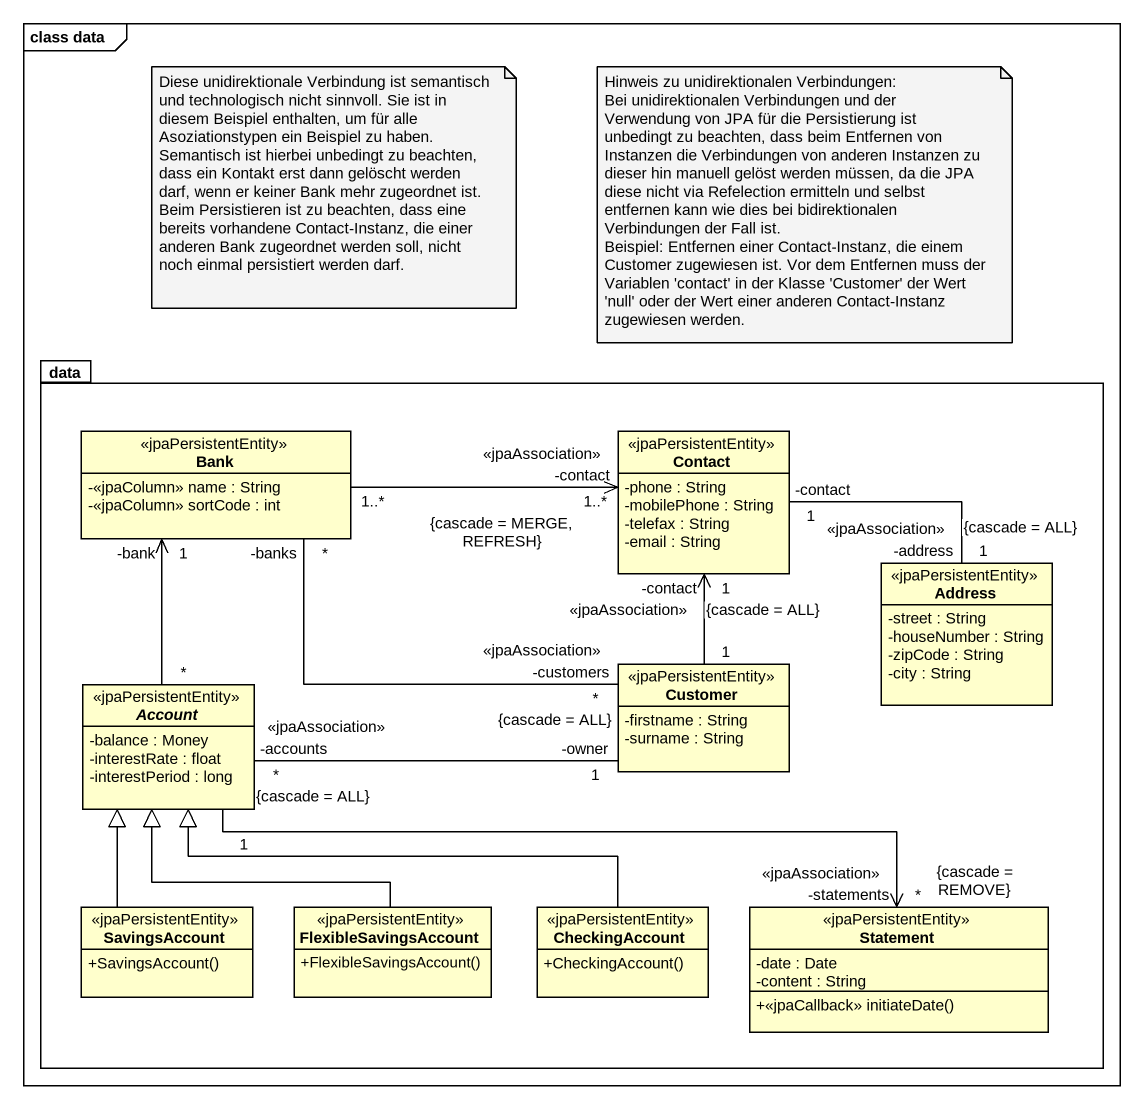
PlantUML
@startuml
mainframe class data
hide circle
hide empty members
skinparam classAttributeIconSize 0
package data {
  class Bank <<jpaPersistentEntity>> {
    -<<jpaColumn>> name : String
    -<<jpaColumn>> sortCode : int
  }
  class Contact <<jpaPersistentEntity>> {
    -phone : String
    -mobilePhone : String
    -telefax : String
    -email : String
  }
  class Address <<jpaPersistentEntity>> {
    -street : String
    -houseNumber : String
    -zipCode : String
    -city : String
  }
  class Customer <<jpaPersistentEntity>> {
    -firstname : String
    -surname : String
  }
  abstract class Account <<jpaPersistentEntity>> {
    -balance : Money
    -interestRate : float
    -interestPeriod : long
  }
  class SavingsAccount <<jpaPersistentEntity>> {
    +SavingsAccount()
  }
  class FlexibleSavingsAccount <<jpaPersistentEntity>> {
    +FlexibleSavingsAccount()
  }
  class CheckingAccount <<jpaPersistentEntity>> {
    +CheckingAccount()
  }
  class Statement <<jpaPersistentEntity>> {
    -date : Date
    -content : String
    +<<jpaCallback>> initiateDate()
  }
}
Bank "1..*" -right-> "1..*\n-contact\n<<jpaAssociation>>\n{cascade = MERGE, REFRESH}" Contact
Bank "*\n-banks" -right- "*\n-customers\n<<jpaAssociation>>\n{cascade = ALL}" Customer
Contact "1\n-contact" -right- "-address\n1\n<<jpaAssociation>>\n{cascade = ALL}" Address
Customer "1" -up-> "-contact\n1\n<<jpaAssociation>>\n{cascade = ALL}" Contact
Customer "-owner\n1" -left- "-accounts\n*\n<<jpaAssociation>>\n{cascade = ALL}" Account
Account "*" -up-> "-bank\n1" Bank
Account "1" -right-> "-statements\n*\n<<jpaAssociation>>\n{cascade = REMOVE}" Statement
SavingsAccount -up-|> Account
FlexibleSavingsAccount -up-|> Account
CheckingAccount -left-|> Account
note as N1
  Diese unidirektionale Verbindung ist semantisch und technologisch nicht sinnvoll. Sie ist in diesem Beispiel enthalten, um für alle Asoziationstypen ein Beispiel zu haben.
  Semantisch ist hierbei unbedingt zu beachten, dass ein Kontakt erst dann gelöscht werden darf, wenn er keiner Bank mehr zugeordnet ist.
  Beim Persistieren ist zu beachten, dass eine bereits vorhandene Contact-Instanz, die einer anderen Bank zugeordnet werden soll, nicht noch einmal persistiert werden darf.
end note
note as N2
  Hinweis zu unidirektionalen Verbindungen:
  Bei unidirektionalen Verbindungen und der Verwendung von JPA für die Persistierung ist unbedingt zu beachten, dass beim Entfernen von Instanzen die Verbindungen von anderen Instanzen zu dieser hin manuell gelöst werden müssen, da die JPA diese nicht via Refelection ermitteln und selbst entfernen kann wie dies bei bidirektionalen Verbindungen der Fall ist.
  Beispiel: Entfernen einer Contact-Instanz, die einem Customer zugewiesen ist. Vor dem Entfernen muss der Variablen 'contact' in der Klasse 'Customer' der Wert 'null' oder der Wert einer anderen Contact-Instanz zugewiesen werden.
end note
@enduml
